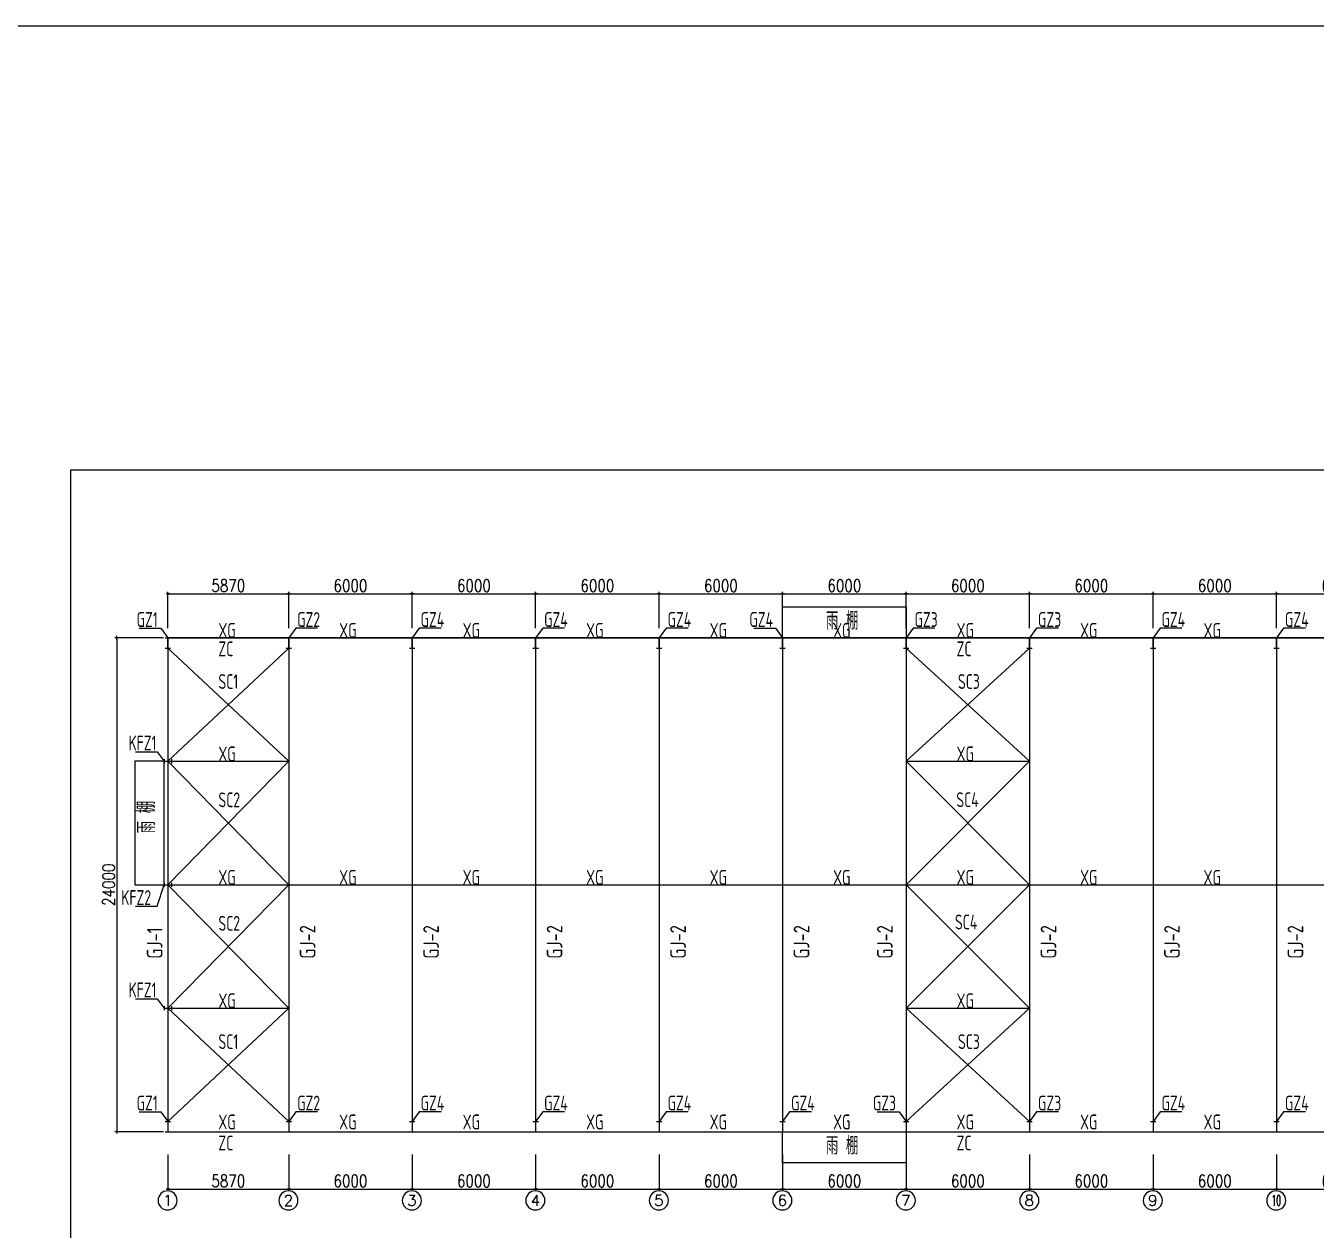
# Model space of a CAD drawing. Header units: millimetres. Extents: x 1471994 to 4527627, y -5186613 to -1927582.
# Drawn here: x 1553345 to 1616045, y -1986113 to -1927582 of the extents above; entities that cross this region are included whole.
import ezdxf
from ezdxf.enums import TextEntityAlignment as Align

# ---------------------------------------------------------------- set-up
doc = ezdxf.new("R2010")
doc.units = ezdxf.units.MM
doc.header["$LTSCALE"] = 1000
doc.header["$PDMODE"] = 34
doc.layers.add('STAIR', color=2, linetype='Continuous')
doc.layers.add('钢架', color=7, linetype='Continuous', lineweight=25)
doc.styles.add('COMPLEX', font='COMPLEX')
doc.styles.add('DIM_FONT', font='simplex.shx', dxfattribs={"width": 0.8, "bigfont": 'hztxt.shx'})
doc.styles.add('TSSD_Label', font='Tssdeng.shx', dxfattribs={"width": 0.7, "bigfont": 'hztxt.shx'})
doc.styles.add('TSSD_Rein', font='Tssdeng.shx', dxfattribs={"width": 0.7, "bigfont": 'hztxt.shx'})
doc.dimstyles.new('WGH(1)', dxfattribs={"dimscale": 1.2, "dimtxt": 100, "dimasz": 0.5, "dimexe": 75, "dimexo": 75, "dimgap": 75, "dimtad": 1, "dimdec": 0, "dimzin": 0, "dimdsep": 46, "dimtxsty": 'DIM_FONT', "dimblk1": '_DIMX', "dimblk2": '_DIMX', "dimsah": 1, "dimcen": 0.09, "dimclrd": 3, "dimclre": 3, "dimclrt": 7, "dimadec": 0, "dimazin": 0, "dimtfac": 1, "dimtdec": 0, "dimtix": 1, "dimtmove": 2, "dimatfit": 3, "dimldrblk": '_DIMX', "dimfxl": 1, "dimtolj": 1, "dimtzin": 0, "dimarcsym": 0})

# ---------------------------------------------------------------- blocks, each defined once
blk = doc.blocks.new('_DIMX')
blk.add_line((-150, 0), (150, 0))
at = {"const_width": 50}
blk.add_lwpolyline([(-70, -70), (70, 70)], dxfattribs=at)
blk = doc.blocks.new('*D168')
at = {"color": 3, "lineweight": -2}
for p, q in [((1560249, -1982431), (1560249, -1984202)), ((1566119, -1982431), (1566119, -1984202)), ((1560250, -1984112), (1566118, -1984112))]:
    blk.add_line(p, q, dxfattribs=at)
at = {"layer": 'Defpoints', "color": 0}
for p in [(1560249, -1982341), (1566119, -1982341), (1566119, -1984112)]:
    blk.add_point(p, dxfattribs=at)
at = {"color": 3, "lineweight": -2, "xscale": 0.6, "yscale": 0.6, "zscale": 0.6, "rotation": 180}
blk.add_blockref('_DIMX', (1560249, -1984112), dxfattribs=at)
at = {"color": 3, "lineweight": -2, "xscale": 0.6, "yscale": 0.6, "zscale": 0.6}
blk.add_blockref('_DIMX', (1566119, -1984112), dxfattribs=at)
at = {"color": 7, "insert": (1563184, -1983722), "char_height": 600, "attachment_point": 5, "style": 'DIM_FONT'}
blk.add_mtext('\\A1;5870', dxfattribs=at)
blk = doc.blocks.new('*D169')
at = {"color": 3, "lineweight": -2}
for p, q in [((1566119, -1982431), (1566119, -1984202)), ((1572119, -1982431), (1572119, -1984202)), ((1566120, -1984112), (1572118, -1984112))]:
    blk.add_line(p, q, dxfattribs=at)
at = {"layer": 'Defpoints', "color": 0}
for p in [(1566119, -1982341), (1572119, -1982341), (1572119, -1984112)]:
    blk.add_point(p, dxfattribs=at)
at = {"color": 3, "lineweight": -2, "xscale": 0.6, "yscale": 0.6, "zscale": 0.6, "rotation": 180}
blk.add_blockref('_DIMX', (1566119, -1984112), dxfattribs=at)
at = {"color": 3, "lineweight": -2, "xscale": 0.6, "yscale": 0.6, "zscale": 0.6}
blk.add_blockref('_DIMX', (1572119, -1984112), dxfattribs=at)
at = {"color": 7, "insert": (1569119, -1983722), "char_height": 600, "attachment_point": 5, "style": 'DIM_FONT'}
blk.add_mtext('\\A1;6000', dxfattribs=at)
blk = doc.blocks.new('*D170')
at = {"color": 3, "lineweight": -2}
for p, q in [((1572119, -1982431), (1572119, -1984202)), ((1578119, -1982431), (1578119, -1984202)), ((1572120, -1984112), (1578118, -1984112))]:
    blk.add_line(p, q, dxfattribs=at)
at = {"layer": 'Defpoints', "color": 0}
for p in [(1572119, -1982341), (1578119, -1982341), (1578119, -1984112)]:
    blk.add_point(p, dxfattribs=at)
at = {"color": 3, "lineweight": -2, "xscale": 0.6, "yscale": 0.6, "zscale": 0.6, "rotation": 180}
blk.add_blockref('_DIMX', (1572119, -1984112), dxfattribs=at)
at = {"color": 3, "lineweight": -2, "xscale": 0.6, "yscale": 0.6, "zscale": 0.6}
blk.add_blockref('_DIMX', (1578119, -1984112), dxfattribs=at)
at = {"color": 7, "insert": (1575119, -1983722), "char_height": 600, "attachment_point": 5, "style": 'DIM_FONT'}
blk.add_mtext('\\A1;6000', dxfattribs=at)
blk = doc.blocks.new('*D171')
at = {"color": 3, "lineweight": -2}
for p, q in [((1578119, -1982431), (1578119, -1984202)), ((1584119, -1982431), (1584119, -1984202)), ((1578120, -1984112), (1584118, -1984112))]:
    blk.add_line(p, q, dxfattribs=at)
at = {"layer": 'Defpoints', "color": 0}
for p in [(1578119, -1982341), (1584119, -1982341), (1584119, -1984112)]:
    blk.add_point(p, dxfattribs=at)
at = {"color": 3, "lineweight": -2, "xscale": 0.6, "yscale": 0.6, "zscale": 0.6, "rotation": 180}
blk.add_blockref('_DIMX', (1578119, -1984112), dxfattribs=at)
at = {"color": 3, "lineweight": -2, "xscale": 0.6, "yscale": 0.6, "zscale": 0.6}
blk.add_blockref('_DIMX', (1584119, -1984112), dxfattribs=at)
at = {"color": 7, "insert": (1581119, -1983722), "char_height": 600, "attachment_point": 5, "style": 'DIM_FONT'}
blk.add_mtext('\\A1;6000', dxfattribs=at)
blk = doc.blocks.new('*D172')
at = {"color": 3, "lineweight": -2}
for p, q in [((1584119, -1982431), (1584119, -1984202)), ((1590119, -1982431), (1590119, -1984202)), ((1584120, -1984112), (1590118, -1984112))]:
    blk.add_line(p, q, dxfattribs=at)
at = {"layer": 'Defpoints', "color": 0}
for p in [(1584119, -1982341), (1590119, -1982341), (1590119, -1984112)]:
    blk.add_point(p, dxfattribs=at)
at = {"color": 3, "lineweight": -2, "xscale": 0.6, "yscale": 0.6, "zscale": 0.6, "rotation": 180}
blk.add_blockref('_DIMX', (1584119, -1984112), dxfattribs=at)
at = {"color": 3, "lineweight": -2, "xscale": 0.6, "yscale": 0.6, "zscale": 0.6}
blk.add_blockref('_DIMX', (1590119, -1984112), dxfattribs=at)
at = {"color": 7, "insert": (1587119, -1983722), "char_height": 600, "attachment_point": 5, "style": 'DIM_FONT'}
blk.add_mtext('\\A1;6000', dxfattribs=at)
blk = doc.blocks.new('*D173')
at = {"color": 3, "lineweight": -2}
for p, q in [((1590119, -1982431), (1590119, -1984202)), ((1596119, -1982431), (1596119, -1984202)), ((1590120, -1984112), (1596118, -1984112))]:
    blk.add_line(p, q, dxfattribs=at)
at = {"layer": 'Defpoints', "color": 0}
for p in [(1590119, -1982341), (1596119, -1982341), (1596119, -1984112)]:
    blk.add_point(p, dxfattribs=at)
at = {"color": 3, "lineweight": -2, "xscale": 0.6, "yscale": 0.6, "zscale": 0.6, "rotation": 180}
blk.add_blockref('_DIMX', (1590119, -1984112), dxfattribs=at)
at = {"color": 3, "lineweight": -2, "xscale": 0.6, "yscale": 0.6, "zscale": 0.6}
blk.add_blockref('_DIMX', (1596119, -1984112), dxfattribs=at)
at = {"color": 7, "insert": (1593119, -1983722), "char_height": 600, "attachment_point": 5, "style": 'DIM_FONT'}
blk.add_mtext('\\A1;6000', dxfattribs=at)
blk = doc.blocks.new('*D174')
at = {"color": 3, "lineweight": -2}
for p, q in [((1596119, -1982431), (1596119, -1984202)), ((1602119, -1982431), (1602119, -1984202)), ((1596120, -1984112), (1602118, -1984112))]:
    blk.add_line(p, q, dxfattribs=at)
at = {"layer": 'Defpoints', "color": 0}
for p in [(1596119, -1982341), (1602119, -1982341), (1602119, -1984112)]:
    blk.add_point(p, dxfattribs=at)
at = {"color": 3, "lineweight": -2, "xscale": 0.6, "yscale": 0.6, "zscale": 0.6, "rotation": 180}
blk.add_blockref('_DIMX', (1596119, -1984112), dxfattribs=at)
at = {"color": 3, "lineweight": -2, "xscale": 0.6, "yscale": 0.6, "zscale": 0.6}
blk.add_blockref('_DIMX', (1602119, -1984112), dxfattribs=at)
at = {"color": 7, "insert": (1599119, -1983722), "char_height": 600, "attachment_point": 5, "style": 'DIM_FONT'}
blk.add_mtext('\\A1;6000', dxfattribs=at)
blk = doc.blocks.new('*D175')
at = {"color": 3, "lineweight": -2}
for p, q in [((1602119, -1982431), (1602119, -1984202)), ((1608119, -1982431), (1608119, -1984202)), ((1602120, -1984112), (1608118, -1984112))]:
    blk.add_line(p, q, dxfattribs=at)
at = {"layer": 'Defpoints', "color": 0}
for p in [(1602119, -1982341), (1608119, -1982341), (1608119, -1984112)]:
    blk.add_point(p, dxfattribs=at)
at = {"color": 3, "lineweight": -2, "xscale": 0.6, "yscale": 0.6, "zscale": 0.6, "rotation": 180}
blk.add_blockref('_DIMX', (1602119, -1984112), dxfattribs=at)
at = {"color": 3, "lineweight": -2, "xscale": 0.6, "yscale": 0.6, "zscale": 0.6}
blk.add_blockref('_DIMX', (1608119, -1984112), dxfattribs=at)
at = {"color": 7, "insert": (1605119, -1983722), "char_height": 600, "attachment_point": 5, "style": 'DIM_FONT'}
blk.add_mtext('\\A1;6000', dxfattribs=at)
blk = doc.blocks.new('*D176')
at = {"color": 3, "lineweight": -2}
for p, q in [((1608119, -1982431), (1608119, -1984202)), ((1614119, -1982431), (1614119, -1984202)), ((1608120, -1984112), (1614118, -1984112))]:
    blk.add_line(p, q, dxfattribs=at)
at = {"layer": 'Defpoints', "color": 0}
for p in [(1608119, -1982341), (1614119, -1982341), (1614119, -1984112)]:
    blk.add_point(p, dxfattribs=at)
at = {"color": 3, "lineweight": -2, "xscale": 0.6, "yscale": 0.6, "zscale": 0.6, "rotation": 180}
blk.add_blockref('_DIMX', (1608119, -1984112), dxfattribs=at)
at = {"color": 3, "lineweight": -2, "xscale": 0.6, "yscale": 0.6, "zscale": 0.6}
blk.add_blockref('_DIMX', (1614119, -1984112), dxfattribs=at)
at = {"color": 7, "insert": (1611119, -1983722), "char_height": 600, "attachment_point": 5, "style": 'DIM_FONT'}
blk.add_mtext('\\A1;6000', dxfattribs=at)
blk = doc.blocks.new('*D177')
at = {"color": 3, "lineweight": -2}
for p, q in [((1614119, -1982431), (1614119, -1984202)), ((1620119, -1982431), (1620119, -1984202)), ((1614120, -1984112), (1620118, -1984112))]:
    blk.add_line(p, q, dxfattribs=at)
at = {"layer": 'Defpoints', "color": 0}
for p in [(1614119, -1982341), (1620119, -1982341), (1620119, -1984112)]:
    blk.add_point(p, dxfattribs=at)
at = {"color": 3, "lineweight": -2, "xscale": 0.6, "yscale": 0.6, "zscale": 0.6, "rotation": 180}
blk.add_blockref('_DIMX', (1614119, -1984112), dxfattribs=at)
at = {"color": 3, "lineweight": -2, "xscale": 0.6, "yscale": 0.6, "zscale": 0.6}
blk.add_blockref('_DIMX', (1620119, -1984112), dxfattribs=at)
at = {"color": 7, "insert": (1617119, -1983722), "char_height": 600, "attachment_point": 5, "style": 'DIM_FONT'}
blk.add_mtext('\\A1;6000', dxfattribs=at)
blk = doc.blocks.new('*D200')
at = {"color": 3, "lineweight": -2}
for p, q in [((1560249, -1956860), (1560249, -1955090)), ((1560250, -1955180), (1566118, -1955180)), ((1566119, -1956860), (1566119, -1955090))]:
    blk.add_line(p, q, dxfattribs=at)
at = {"layer": 'Defpoints', "color": 0}
for p in [(1566119, -1955180), (1560249, -1956950), (1566119, -1956950)]:
    blk.add_point(p, dxfattribs=at)
at = {"color": 3, "lineweight": -2, "xscale": 0.6, "yscale": 0.6, "zscale": 0.6, "rotation": 180}
blk.add_blockref('_DIMX', (1560249, -1955180), dxfattribs=at)
at = {"color": 3, "lineweight": -2, "xscale": 0.6, "yscale": 0.6, "zscale": 0.6}
blk.add_blockref('_DIMX', (1566119, -1955180), dxfattribs=at)
at = {"color": 7, "insert": (1563184, -1954790), "char_height": 600, "attachment_point": 5, "style": 'DIM_FONT'}
blk.add_mtext('\\A1;5870', dxfattribs=at)
blk = doc.blocks.new('*D201')
at = {"color": 3, "lineweight": -2}
for p, q in [((1566119, -1956860), (1566119, -1955090)), ((1566120, -1955180), (1572118, -1955180)), ((1572119, -1956860), (1572119, -1955090))]:
    blk.add_line(p, q, dxfattribs=at)
at = {"layer": 'Defpoints', "color": 0}
for p in [(1572119, -1955180), (1566119, -1956950), (1572119, -1956950)]:
    blk.add_point(p, dxfattribs=at)
at = {"color": 3, "lineweight": -2, "xscale": 0.6, "yscale": 0.6, "zscale": 0.6, "rotation": 180}
blk.add_blockref('_DIMX', (1566119, -1955180), dxfattribs=at)
at = {"color": 3, "lineweight": -2, "xscale": 0.6, "yscale": 0.6, "zscale": 0.6}
blk.add_blockref('_DIMX', (1572119, -1955180), dxfattribs=at)
at = {"color": 7, "insert": (1569119, -1954790), "char_height": 600, "attachment_point": 5, "style": 'DIM_FONT'}
blk.add_mtext('\\A1;6000', dxfattribs=at)
blk = doc.blocks.new('*D202')
at = {"color": 3, "lineweight": -2}
for p, q in [((1572119, -1956860), (1572119, -1955090)), ((1572120, -1955180), (1578118, -1955180)), ((1578119, -1956860), (1578119, -1955090))]:
    blk.add_line(p, q, dxfattribs=at)
at = {"layer": 'Defpoints', "color": 0}
for p in [(1578119, -1955180), (1572119, -1956950), (1578119, -1956950)]:
    blk.add_point(p, dxfattribs=at)
at = {"color": 3, "lineweight": -2, "xscale": 0.6, "yscale": 0.6, "zscale": 0.6, "rotation": 180}
blk.add_blockref('_DIMX', (1572119, -1955180), dxfattribs=at)
at = {"color": 3, "lineweight": -2, "xscale": 0.6, "yscale": 0.6, "zscale": 0.6}
blk.add_blockref('_DIMX', (1578119, -1955180), dxfattribs=at)
at = {"color": 7, "insert": (1575119, -1954790), "char_height": 600, "attachment_point": 5, "style": 'DIM_FONT'}
blk.add_mtext('\\A1;6000', dxfattribs=at)
blk = doc.blocks.new('*D203')
at = {"color": 3, "lineweight": -2}
for p, q in [((1578119, -1956860), (1578119, -1955090)), ((1578120, -1955180), (1584118, -1955180)), ((1584119, -1956860), (1584119, -1955090))]:
    blk.add_line(p, q, dxfattribs=at)
at = {"layer": 'Defpoints', "color": 0}
for p in [(1584119, -1955180), (1578119, -1956950), (1584119, -1956950)]:
    blk.add_point(p, dxfattribs=at)
at = {"color": 3, "lineweight": -2, "xscale": 0.6, "yscale": 0.6, "zscale": 0.6, "rotation": 180}
blk.add_blockref('_DIMX', (1578119, -1955180), dxfattribs=at)
at = {"color": 3, "lineweight": -2, "xscale": 0.6, "yscale": 0.6, "zscale": 0.6}
blk.add_blockref('_DIMX', (1584119, -1955180), dxfattribs=at)
at = {"color": 7, "insert": (1581119, -1954790), "char_height": 600, "attachment_point": 5, "style": 'DIM_FONT'}
blk.add_mtext('\\A1;6000', dxfattribs=at)
blk = doc.blocks.new('*D204')
at = {"color": 3, "lineweight": -2}
for p, q in [((1584119, -1956860), (1584119, -1955090)), ((1584120, -1955180), (1590118, -1955180)), ((1590119, -1956860), (1590119, -1955090))]:
    blk.add_line(p, q, dxfattribs=at)
at = {"layer": 'Defpoints', "color": 0}
for p in [(1590119, -1955180), (1584119, -1956950), (1590119, -1956950)]:
    blk.add_point(p, dxfattribs=at)
at = {"color": 3, "lineweight": -2, "xscale": 0.6, "yscale": 0.6, "zscale": 0.6, "rotation": 180}
blk.add_blockref('_DIMX', (1584119, -1955180), dxfattribs=at)
at = {"color": 3, "lineweight": -2, "xscale": 0.6, "yscale": 0.6, "zscale": 0.6}
blk.add_blockref('_DIMX', (1590119, -1955180), dxfattribs=at)
at = {"color": 7, "insert": (1587119, -1954790), "char_height": 600, "attachment_point": 5, "style": 'DIM_FONT'}
blk.add_mtext('\\A1;6000', dxfattribs=at)
blk = doc.blocks.new('*D205')
at = {"color": 3, "lineweight": -2}
for p, q in [((1590119, -1956860), (1590119, -1955090)), ((1590120, -1955180), (1596118, -1955180)), ((1596119, -1956860), (1596119, -1955090))]:
    blk.add_line(p, q, dxfattribs=at)
at = {"layer": 'Defpoints', "color": 0}
for p in [(1596119, -1955180), (1590119, -1956950), (1596119, -1956950)]:
    blk.add_point(p, dxfattribs=at)
at = {"color": 3, "lineweight": -2, "xscale": 0.6, "yscale": 0.6, "zscale": 0.6, "rotation": 180}
blk.add_blockref('_DIMX', (1590119, -1955180), dxfattribs=at)
at = {"color": 3, "lineweight": -2, "xscale": 0.6, "yscale": 0.6, "zscale": 0.6}
blk.add_blockref('_DIMX', (1596119, -1955180), dxfattribs=at)
at = {"color": 7, "insert": (1593119, -1954790), "char_height": 600, "attachment_point": 5, "style": 'DIM_FONT'}
blk.add_mtext('\\A1;6000', dxfattribs=at)
blk = doc.blocks.new('*D206')
at = {"color": 3, "lineweight": -2}
for p, q in [((1596119, -1956860), (1596119, -1955090)), ((1596120, -1955180), (1602118, -1955180)), ((1602119, -1956860), (1602119, -1955090))]:
    blk.add_line(p, q, dxfattribs=at)
at = {"layer": 'Defpoints', "color": 0}
for p in [(1602119, -1955180), (1596119, -1956950), (1602119, -1956950)]:
    blk.add_point(p, dxfattribs=at)
at = {"color": 3, "lineweight": -2, "xscale": 0.6, "yscale": 0.6, "zscale": 0.6, "rotation": 180}
blk.add_blockref('_DIMX', (1596119, -1955180), dxfattribs=at)
at = {"color": 3, "lineweight": -2, "xscale": 0.6, "yscale": 0.6, "zscale": 0.6}
blk.add_blockref('_DIMX', (1602119, -1955180), dxfattribs=at)
at = {"color": 7, "insert": (1599119, -1954790), "char_height": 600, "attachment_point": 5, "style": 'DIM_FONT'}
blk.add_mtext('\\A1;6000', dxfattribs=at)
blk = doc.blocks.new('*D207')
at = {"color": 3, "lineweight": -2}
for p, q in [((1602119, -1956860), (1602119, -1955090)), ((1602120, -1955180), (1608118, -1955180)), ((1608119, -1956860), (1608119, -1955090))]:
    blk.add_line(p, q, dxfattribs=at)
at = {"layer": 'Defpoints', "color": 0}
for p in [(1608119, -1955180), (1602119, -1956950), (1608119, -1956950)]:
    blk.add_point(p, dxfattribs=at)
at = {"color": 3, "lineweight": -2, "xscale": 0.6, "yscale": 0.6, "zscale": 0.6, "rotation": 180}
blk.add_blockref('_DIMX', (1602119, -1955180), dxfattribs=at)
at = {"color": 3, "lineweight": -2, "xscale": 0.6, "yscale": 0.6, "zscale": 0.6}
blk.add_blockref('_DIMX', (1608119, -1955180), dxfattribs=at)
at = {"color": 7, "insert": (1605119, -1954790), "char_height": 600, "attachment_point": 5, "style": 'DIM_FONT'}
blk.add_mtext('\\A1;6000', dxfattribs=at)
blk = doc.blocks.new('*D188')
at = {"color": 3, "lineweight": -2}
for p, q in [((1608119, -1956860), (1608119, -1955090)), ((1608120, -1955180), (1614118, -1955180)), ((1614119, -1956860), (1614119, -1955090))]:
    blk.add_line(p, q, dxfattribs=at)
at = {"layer": 'Defpoints', "color": 0}
for p in [(1614119, -1955180), (1608119, -1956950), (1614119, -1956950)]:
    blk.add_point(p, dxfattribs=at)
at = {"color": 3, "lineweight": -2, "xscale": 0.6, "yscale": 0.6, "zscale": 0.6, "rotation": 180}
blk.add_blockref('_DIMX', (1608119, -1955180), dxfattribs=at)
at = {"color": 3, "lineweight": -2, "xscale": 0.6, "yscale": 0.6, "zscale": 0.6}
blk.add_blockref('_DIMX', (1614119, -1955180), dxfattribs=at)
at = {"color": 7, "insert": (1611119, -1954790), "char_height": 600, "attachment_point": 5, "style": 'DIM_FONT'}
blk.add_mtext('\\A1;6000', dxfattribs=at)
blk = doc.blocks.new('*D189')
at = {"color": 3, "lineweight": -2}
for p, q in [((1614119, -1956860), (1614119, -1955090)), ((1614120, -1955180), (1620118, -1955180)), ((1620119, -1956860), (1620119, -1955090))]:
    blk.add_line(p, q, dxfattribs=at)
at = {"layer": 'Defpoints', "color": 0}
for p in [(1620119, -1955180), (1614119, -1956950), (1620119, -1956950)]:
    blk.add_point(p, dxfattribs=at)
at = {"color": 3, "lineweight": -2, "xscale": 0.6, "yscale": 0.6, "zscale": 0.6, "rotation": 180}
blk.add_blockref('_DIMX', (1614119, -1955180), dxfattribs=at)
at = {"color": 3, "lineweight": -2, "xscale": 0.6, "yscale": 0.6, "zscale": 0.6}
blk.add_blockref('_DIMX', (1620119, -1955180), dxfattribs=at)
at = {"color": 7, "insert": (1617119, -1954790), "char_height": 600, "attachment_point": 5, "style": 'DIM_FONT'}
blk.add_mtext('\\A1;6000', dxfattribs=at)
blk = doc.blocks.new('*D228')
at = {"color": 3, "lineweight": -2}
for p, q in [((1560029, -1957326), (1557674, -1957326)), ((1557764, -1957326), (1557764, -1981325)), ((1560029, -1981326), (1557674, -1981326))]:
    blk.add_line(p, q, dxfattribs=at)
at = {"layer": 'Defpoints', "color": 0}
for p in [(1560119, -1957326), (1557764, -1981326), (1560119, -1981326)]:
    blk.add_point(p, dxfattribs=at)
at = {"color": 3, "lineweight": -2, "xscale": 0.6, "yscale": 0.6, "zscale": 0.6}
for p, rotation in [((1557764, -1957326), 90), ((1557764, -1981326), 270)]:
    blk.add_blockref('_DIMX', p, dxfattribs=dict(at, rotation=rotation))
at = {"color": 7, "insert": (1557374, -1969326), "char_height": 600, "attachment_point": 5, "rotation": 90, "style": 'DIM_FONT'}
blk.add_mtext('\\A1;24000', dxfattribs=at)
blk = doc.blocks.new('轴线标号')
at = {"lineweight": 13}
blk.add_circle((0, 0), 0.5, dxfattribs=at)
at = {"layer": '钢架', "lineweight": 13, "style": 'COMPLEX', "width": 1.041667}
blk.add_attdef('A', text='', height=0.56, dxfattribs=at).set_placement((-0.25, -0.28), (0.25, -0.28), align=Align.FIT)

msp = doc.modelspace()

# ---------------------------------------------------------------- linework, layer by layer
for p, q in [((1558846.3, -1956861.7), (1559908.2, -1956861.7)), ((1559908.2, -1956861.7), (1560248.9, -1957325.9)), ((1566459.6, -1956861.7), (1566118.9, -1957325.9)), ((1567521.5, -1956861.7), (1566459.6, -1956861.7)), ((1572459.6, -1956861.7), (1572118.9, -1957325.9)), ((1573521.5, -1956861.7), (1572459.6, -1956861.7)), ((1578459.6, -1956861.7), (1578118.9, -1957325.9)), ((1579521.5, -1956861.7), (1578459.6, -1956861.7)), ((1584459.6, -1956861.7), (1584118.9, -1957325.9)), ((1585521.5, -1956861.7), (1584459.6, -1956861.7)), ((1588716.3, -1956861.7), (1589778.2, -1956861.7)), ((1589778.2, -1956861.7), (1590118.9, -1957325.9)), ((1596459.6, -1956861.7), (1596118.9, -1957325.9)), ((1597521.5, -1956861.7), (1596459.6, -1956861.7)), ((1602459.6, -1956861.7), (1602118.9, -1957325.9)), ((1603521.5, -1956861.7), (1602459.6, -1956861.7)), ((1608459.6, -1956861.7), (1608118.9, -1957325.9)), ((1609521.5, -1956861.7), (1608459.6, -1956861.7)), ((1614459.6, -1956861.7), (1614118.9, -1957325.9)), ((1615521.5, -1956861.7), (1614459.6, -1956861.7)), ((1560118.9, -1957325.9), (1560378.9, -1957325.9)), ((1679988.9, -1957325.9), (1560248.9, -1957325.9)), ((1560248.9, -1957325.9), (1560248.9, -1981325.9)), ((1560248.9, -1957325.9), (1679988.9, -1957325.9)), ((1560248.9, -1957825.9), (1560248.9, -1957325.9)), ((1565988.9, -1957325.9), (1566248.9, -1957325.9)), ((1566118.9, -1957325.9), (1566118.9, -1981325.9)), ((1566118.9, -1957825.9), (1566118.9, -1957325.9)), ((1571988.9, -1957325.9), (1572248.9, -1957325.9)), ((1571988.9, -1957325.9), (1572248.9, -1957325.9)), ((1572118.9, -1957325.9), (1572118.9, -1981325.9)), ((1572118.9, -1957825.9), (1572118.9, -1957325.9)), ((1572118.9, -1957325.9), (1572118.9, -1957825.9)), ((1577988.9, -1957325.9), (1578248.9, -1957325.9)), ((1577988.9, -1957325.9), (1578248.9, -1957325.9)), ((1578118.9, -1957325.9), (1578118.9, -1981325.9)), ((1578118.9, -1957825.9), (1578118.9, -1957325.9)), ((1578118.9, -1957325.9), (1578118.9, -1957825.9)), ((1583988.9, -1957325.9), (1584248.9, -1957325.9)), ((1583988.9, -1957325.9), (1584248.9, -1957325.9)), ((1584118.9, -1957325.9), (1584118.9, -1981325.9)), ((1584118.9, -1957825.9), (1584118.9, -1957325.9)), ((1584118.9, -1957325.9), (1584118.9, -1957825.9)), ((1589988.9, -1957325.9), (1590248.9, -1957325.9)), ((1589988.9, -1957325.9), (1590248.9, -1957325.9)), ((1590118.9, -1957325.9), (1590118.9, -1981325.9)), ((1590118.9, -1957825.9), (1590118.9, -1957325.9)), ((1590118.9, -1957325.9), (1590118.9, -1957825.9)), ((1595988.9, -1957325.9), (1596248.9, -1957325.9)), ((1595988.9, -1957325.9), (1596248.9, -1957325.9)), ((1596118.9, -1957325.9), (1596118.9, -1981325.9)), ((1596118.9, -1957825.9), (1596118.9, -1957325.9)), ((1601988.9, -1957325.9), (1602248.9, -1957325.9)), ((1601988.9, -1957325.9), (1602248.9, -1957325.9)), ((1602118.9, -1957325.9), (1602118.9, -1981325.9)), ((1602118.9, -1957825.9), (1602118.9, -1957325.9)), ((1602118.9, -1957325.9), (1602118.9, -1957825.9)), ((1607988.9, -1957325.9), (1608248.9, -1957325.9)), ((1607988.9, -1957325.9), (1608248.9, -1957325.9)), ((1608118.9, -1957325.9), (1608118.9, -1981325.9)), ((1608118.9, -1957825.9), (1608118.9, -1957325.9)), ((1608118.9, -1957325.9), (1608118.9, -1957825.9)), ((1613988.9, -1957325.9), (1614248.9, -1957325.9)), ((1613988.9, -1957325.9), (1614248.9, -1957325.9)), ((1614118.9, -1957325.9), (1614118.9, -1981325.9)), ((1614118.9, -1957825.9), (1614118.9, -1957325.9)), ((1614118.9, -1957325.9), (1614118.9, -1957825.9)), ((1560118.9, -1957825.9), (1560378.9, -1957825.9)), ((1566118.9, -1963325.9), (1560248.9, -1957825.9)), ((1566118.9, -1957825.9), (1560248.9, -1963325.9)), ((1565988.9, -1957825.9), (1566248.9, -1957825.9)), ((1571988.9, -1957825.9), (1572248.9, -1957825.9)), ((1571988.9, -1957825.9), (1572248.9, -1957825.9)), ((1577988.9, -1957825.9), (1578248.9, -1957825.9)), ((1577988.9, -1957825.9), (1578248.9, -1957825.9)), ((1583988.9, -1957825.9), (1584248.9, -1957825.9)), ((1583988.9, -1957825.9), (1584248.9, -1957825.9)), ((1589988.9, -1957825.9), (1590248.9, -1957825.9)), ((1589988.9, -1957825.9), (1590248.9, -1957825.9)), ((1595988.9, -1957825.9), (1596248.9, -1957825.9)), ((1602118.9, -1963325.9), (1596118.9, -1957825.9)), ((1602118.9, -1957825.9), (1596118.9, -1963325.9)), ((1601988.9, -1957825.9), (1602248.9, -1957825.9)), ((1601988.9, -1957825.9), (1602248.9, -1957825.9)), ((1607988.9, -1957825.9), (1608248.9, -1957825.9)), ((1607988.9, -1957825.9), (1608248.9, -1957825.9)), ((1613988.9, -1957825.9), (1614248.9, -1957825.9)), ((1613988.9, -1957825.9), (1614248.9, -1957825.9)), ((1558671.3, -1962861.7), (1559733.2, -1962861.7)), ((1559733.2, -1962861.7), (1560073.9, -1963325.9)), ((1560073.9, -1963225.9), (1560073.9, -1963425.9)), ((1560073.9, -1963325.9), (1560423.9, -1963325.9)), ((1560248.9, -1963325.9), (1566118.9, -1963325.9)), ((1560248.9, -1969325.9), (1566118.9, -1963325.9)), ((1560248.9, -1963325.9), (1566118.9, -1969325.9)), ((1560423.9, -1963225.9), (1560423.9, -1963425.9)), ((1596118.9, -1963325.9), (1602118.9, -1963325.9)), ((1596118.9, -1969325.9), (1602118.9, -1963325.9)), ((1596118.9, -1963325.9), (1602118.9, -1969325.9)), ((1559733.2, -1970373.7), (1560073.9, -1969325.9)), ((1560073.9, -1969225.9), (1560073.9, -1969425.9)), ((1560073.9, -1969325.9), (1560423.9, -1969325.9)), ((1560248.9, -1969325.9), (1566118.9, -1969325.9)), ((1566118.9, -1975325.9), (1560248.9, -1969325.9)), ((1566118.9, -1969325.9), (1560248.9, -1975325.9)), ((1560423.9, -1969225.9), (1560423.9, -1969425.9)), ((1566118.9, -1969325.9), (1679988.9, -1969325.9)), ((1602118.9, -1975325.9), (1596118.9, -1969325.9)), ((1602118.9, -1969325.9), (1596118.9, -1975325.9)), ((1558671.3, -1970373.7), (1559733.2, -1970373.7)), ((1558671.3, -1974861.7), (1559733.2, -1974861.7)), ((1559733.2, -1974861.7), (1560073.9, -1975325.9)), ((1560073.9, -1975225.9), (1560073.9, -1975425.9)), ((1560073.9, -1975325.9), (1560423.9, -1975325.9)), ((1560248.9, -1975325.9), (1566118.9, -1975325.9)), ((1560248.9, -1980825.9), (1566118.9, -1975325.9)), ((1560248.9, -1975325.9), (1566118.9, -1980825.9)), ((1560423.9, -1975225.9), (1560423.9, -1975425.9)), ((1596118.9, -1975325.9), (1602118.9, -1975325.9)), ((1596118.9, -1980825.9), (1602118.9, -1975325.9)), ((1596118.9, -1975325.9), (1602118.9, -1980825.9)), ((1558846.3, -1980361.7), (1559908.2, -1980361.7)), ((1559908.2, -1980361.7), (1560248.9, -1980825.9)), ((1566459.6, -1980361.7), (1566118.9, -1980825.9)), ((1567521.5, -1980361.7), (1566459.6, -1980361.7)), ((1572459.6, -1980361.7), (1572118.9, -1980825.9)), ((1573521.5, -1980361.7), (1572459.6, -1980361.7)), ((1578459.6, -1980361.7), (1578118.9, -1980825.9)), ((1579521.5, -1980361.7), (1578459.6, -1980361.7)), ((1584459.6, -1980361.7), (1584118.9, -1980825.9)), ((1585521.5, -1980361.7), (1584459.6, -1980361.7)), ((1590459.6, -1980361.7), (1590118.9, -1980825.9)), ((1591521.5, -1980361.7), (1590459.6, -1980361.7)), ((1594716.3, -1980361.7), (1595778.2, -1980361.7)), ((1595778.2, -1980361.7), (1596118.9, -1980825.9)), ((1602459.6, -1980361.7), (1602118.9, -1980825.9)), ((1603521.5, -1980361.7), (1602459.6, -1980361.7)), ((1608459.6, -1980361.7), (1608118.9, -1980825.9)), ((1609521.5, -1980361.7), (1608459.6, -1980361.7)), ((1614459.6, -1980361.7), (1614118.9, -1980825.9)), ((1615521.5, -1980361.7), (1614459.6, -1980361.7)), ((1560118.9, -1980825.9), (1560378.9, -1980825.9)), ((1560118.9, -1981325.9), (1560378.9, -1981325.9)), ((1560248.9, -1980825.9), (1560248.9, -1981325.9)), ((1560248.9, -1981325.9), (1679988.9, -1981325.9)), ((1565988.9, -1980825.9), (1566248.9, -1980825.9)), ((1565988.9, -1981325.9), (1566248.9, -1981325.9)), ((1566118.9, -1980825.9), (1566118.9, -1981325.9)), ((1571988.9, -1980825.9), (1572248.9, -1980825.9)), ((1571988.9, -1981325.9), (1572248.9, -1981325.9)), ((1572118.9, -1980825.9), (1572118.9, -1981325.9)), ((1577988.9, -1980825.9), (1578248.9, -1980825.9)), ((1577988.9, -1981325.9), (1578248.9, -1981325.9)), ((1578118.9, -1980825.9), (1578118.9, -1981325.9)), ((1583988.9, -1980825.9), (1584248.9, -1980825.9)), ((1583988.9, -1981325.9), (1584248.9, -1981325.9)), ((1584118.9, -1980825.9), (1584118.9, -1981325.9)), ((1589988.9, -1980825.9), (1590248.9, -1980825.9)), ((1589988.9, -1981325.9), (1590248.9, -1981325.9)), ((1590118.9, -1980825.9), (1590118.9, -1981325.9)), ((1595988.9, -1980825.9), (1596248.9, -1980825.9)), ((1595988.9, -1981325.9), (1596248.9, -1981325.9)), ((1596118.9, -1980825.9), (1596118.9, -1981325.9)), ((1601988.9, -1980825.9), (1602248.9, -1980825.9)), ((1601988.9, -1981325.9), (1602248.9, -1981325.9)), ((1602118.9, -1980825.9), (1602118.9, -1981325.9)), ((1607988.9, -1980825.9), (1608248.9, -1980825.9)), ((1607988.9, -1981325.9), (1608248.9, -1981325.9)), ((1608118.9, -1980825.9), (1608118.9, -1981325.9)), ((1613988.9, -1980825.9), (1614248.9, -1980825.9)), ((1613988.9, -1981325.9), (1614248.9, -1981325.9)), ((1614118.9, -1980825.9), (1614118.9, -1981325.9))]:
    msp.add_line(p, q)
for points in [[(1471994, -1927581.7), (1690077.8, -1927581.7), (1690077.8, -2025769.5), (1471994, -2025769.5)], [(1555525.7, -1949165.8), (1684804.6, -1949165.8), (1684804.6, -2008724.3), (1555525.7, -2008724.3)], [(1590118.9, -1955815.1), (1596118.9, -1955815.1), (1596118.9, -1957325.9), (1590118.9, -1957325.9)], [(1560073.9, -1963325.9), (1558648.3, -1963325.9), (1558648.3, -1969333.4), (1560073.9, -1969333.4)], [(1590118.9, -1981325.9), (1596118.9, -1981325.9), (1596118.9, -1982836.7), (1590118.9, -1982836.7)]]:
    msp.add_lwpolyline(points, close=True)

# ---------------------------------------------------------------- block references
ref = msp.add_blockref('轴线标号', (1560234.9, -1984666.1), dxfattribs=dict(xscale=-929.9952429179102, yscale=929.9952429179102, zscale=929.9952429172216))
ref.add_attrib('A', '1', dxfattribs={"layer": '钢架', "lineweight": 13, "height": 520.8, "style": 'COMPLEX', "width": 2.083333}).set_placement((1560002.4, -1984926.5), (1560467.4, -1984926.5), align=Align.FIT)
ref = msp.add_blockref('轴线标号', (1566104.9, -1984666.1), dxfattribs=dict(xscale=-929.9952429179102, yscale=929.9952429179102, zscale=929.9952429172216))
ref.add_attrib('A', '2', dxfattribs={"layer": '钢架', "lineweight": 13, "height": 520.8, "style": 'COMPLEX', "width": 1.339286}).set_placement((1565872.4, -1984926.5), (1566337.4, -1984926.5), align=Align.FIT)
ref = msp.add_blockref('轴线标号', (1572104.9, -1984666.1), dxfattribs=dict(xscale=-929.9952429179102, yscale=929.9952429179102, zscale=929.9952429172216))
ref.add_attrib('A', '3', dxfattribs={"layer": '钢架', "lineweight": 13, "height": 520.8, "style": 'COMPLEX', "width": 1.339286}).set_placement((1571872.4, -1984926.5), (1572337.4, -1984926.5), align=Align.FIT)
ref = msp.add_blockref('轴线标号', (1578104.9, -1984666.1), dxfattribs=dict(xscale=-929.9952429179102, yscale=929.9952429179102, zscale=929.9952429172216))
ref.add_attrib('A', '4', dxfattribs={"layer": '钢架', "lineweight": 13, "height": 520.8, "style": 'COMPLEX', "width": 1.171875}).set_placement((1577872.4, -1984926.5), (1578337.4, -1984926.5), align=Align.FIT)
ref = msp.add_blockref('轴线标号', (1584104.9, -1984666.1), dxfattribs=dict(xscale=-929.9952429179102, yscale=929.9952429179102, zscale=929.9952429172216))
ref.add_attrib('A', '5', dxfattribs={"layer": '钢架', "lineweight": 13, "height": 520.8, "style": 'COMPLEX', "width": 1.339286}).set_placement((1583872.4, -1984926.5), (1584337.4, -1984926.5), align=Align.FIT)
ref = msp.add_blockref('轴线标号', (1590104.9, -1984666.1), dxfattribs=dict(xscale=-929.9952429179102, yscale=929.9952429179102, zscale=929.9952429172216))
ref.add_attrib('A', '6', dxfattribs={"layer": '钢架', "lineweight": 13, "height": 520.8, "style": 'COMPLEX', "width": 1.339286}).set_placement((1589872.4, -1984926.5), (1590337.4, -1984926.5), align=Align.FIT)
ref = msp.add_blockref('轴线标号', (1596104.9, -1984666.1), dxfattribs=dict(xscale=-929.9952429179102, yscale=929.9952429179102, zscale=929.9952429172216))
ref.add_attrib('A', '7', dxfattribs={"layer": '钢架', "lineweight": 13, "height": 520.8, "style": 'COMPLEX', "width": 1.339286}).set_placement((1595872.4, -1984926.5), (1596337.4, -1984926.5), align=Align.FIT)
ref = msp.add_blockref('轴线标号', (1602104.9, -1984666.1), dxfattribs=dict(xscale=-929.9952429179102, yscale=929.9952429179102, zscale=929.9952429172216))
ref.add_attrib('A', '8', dxfattribs={"layer": '钢架', "lineweight": 13, "height": 520.8, "style": 'COMPLEX', "width": 1.339286}).set_placement((1601872.4, -1984926.5), (1602337.4, -1984926.5), align=Align.FIT)
ref = msp.add_blockref('轴线标号', (1608104.9, -1984666.1), dxfattribs=dict(xscale=-929.9952429179102, yscale=929.9952429179102, zscale=929.9952429172216))
ref.add_attrib('A', '9', dxfattribs={"layer": '钢架', "lineweight": 13, "height": 520.8, "style": 'COMPLEX', "width": 1.339286}).set_placement((1607872.4, -1984926.5), (1608337.4, -1984926.5), align=Align.FIT)
ref = msp.add_blockref('轴线标号', (1614104.9, -1984666.1), dxfattribs=dict(xscale=-929.9952429179102, yscale=929.9952429179102, zscale=929.9952429172216))
ref.add_attrib('A', '10', dxfattribs={"layer": '钢架', "lineweight": 13, "height": 520.8, "style": 'COMPLEX', "width": 0.646552}).set_placement((1613872.4, -1984926.5), (1614337.4, -1984926.5), align=Align.FIT)

# ---------------------------------------------------------------- texts
at = {"lineweight": -3, "style": 'TSSD_Label', "width": 0.7}
for s, height, p in [('GZ1', 719.5, (1558728.7, -1956795.3)), ('GZ2', 719.5, (1566529.2, -1956795.3)), ('GZ4', 719.5, (1572529.2, -1956795.3)), ('GZ4', 719.5, (1578529.2, -1956795.3)), ('GZ4', 719.5, (1584529.2, -1956795.3)), ('GZ4', 719.5, (1588504.6, -1956795.3)), ('雨 棚', 863.4, (1592224.7, -1956923.9)), ('GZ3', 719.5, (1596529.2, -1956795.3)), ('GZ3', 719.5, (1602529.2, -1956795.3)), ('GZ4', 719.5, (1608529.2, -1956795.3)), ('GZ4', 719.5, (1614529.2, -1956795.3)), ('XG', 719.5, (1562702.9, -1957325.9)), ('XG', 719.5, (1568572.9, -1957325.9)), ('XG', 719.5, (1574572.9, -1957325.9)), ('XG', 719.5, (1580572.9, -1957325.9)), ('XG', 719.5, (1586572.9, -1957325.9)), ('XG', 719.5, (1592572.9, -1957325.9)), ('XG', 719.5, (1598572.9, -1957325.9)), ('XG', 719.5, (1604572.9, -1957325.9)), ('XG', 719.5, (1610572.9, -1957325.9)), ('ZC', 719.5, (1562702.9, -1958220.3)), ('ZC', 719.5, (1598572.9, -1958220.3)), ('SC1', 719.5, (1562702.9, -1959808.5)), ('SC3', 719.5, (1598637.9, -1959808.5)), ('KFZ1', 719.5, (1558336, -1962795.3)), ('XG', 719.5, (1562702.9, -1963325.9)), ('XG', 719.5, (1598572.9, -1963325.9)), ('SC2', 719.5, (1562702.9, -1965558.5)), ('SC4', 719.5, (1598558.4, -1965551.4)), ('XG', 719.5, (1562702.9, -1969325.9)), ('XG', 719.5, (1568572.9, -1969325.9)), ('XG', 719.5, (1574572.9, -1969325.9)), ('XG', 719.5, (1580572.9, -1969325.9)), ('XG', 719.5, (1586572.9, -1969325.9)), ('XG', 719.5, (1592572.9, -1969325.9)), ('XG', 719.5, (1598572.9, -1969325.9)), ('XG', 719.5, (1604572.9, -1969325.9)), ('XG', 719.5, (1610572.9, -1969325.9)), ('KFZ2', 719.5, (1557982.9, -1970307.3)), ('SC2', 719.5, (1562702.9, -1971558.5)), ('SC4', 719.5, (1598491.1, -1971495.7)), ('KFZ1', 719.5, (1558336, -1974795.3)), ('XG', 719.5, (1562702.9, -1975325.9)), ('XG', 719.5, (1598572.9, -1975325.9)), ('SC1', 719.5, (1562702.9, -1977308.5)), ('SC3', 719.5, (1598637.9, -1977308.5)), ('GZ1', 719.5, (1558728.7, -1980295.3)), ('GZ2', 719.5, (1566529.2, -1980295.3)), ('GZ4', 719.5, (1572529.2, -1980295.3)), ('GZ4', 719.5, (1578529.2, -1980295.3)), ('GZ4', 719.5, (1584529.2, -1980295.3)), ('GZ4', 719.5, (1590529.2, -1980295.3)), ('GZ3', 719.5, (1594504.6, -1980295.3)), ('GZ3', 719.5, (1602529.2, -1980295.3)), ('GZ4', 719.5, (1608529.2, -1980295.3)), ('GZ4', 719.5, (1614529.2, -1980295.3)), ('XG', 719.5, (1562702.9, -1981211)), ('XG', 719.5, (1568572.9, -1981211)), ('XG', 719.5, (1574572.9, -1981211)), ('XG', 719.5, (1580572.9, -1981211)), ('XG', 719.5, (1586572.9, -1981211)), ('XG', 719.5, (1592572.9, -1981211)), ('XG', 719.5, (1598572.9, -1981211)), ('XG', 719.5, (1604572.9, -1981211)), ('XG', 719.5, (1610572.9, -1981211)), ('ZC', 719.5, (1562702.9, -1982234.7)), ('雨 棚', 863.4, (1592224.7, -1982434.7)), ('ZC', 719.5, (1598572.9, -1982234.7))]:
    msp.add_text(s, height=height, dxfattribs=at).set_placement(p)
msp.add_text('雨 棚', height=863.4, rotation=90, dxfattribs=at).set_placement((1559629.2, -1966824.9))
at = {"layer": 'STAIR', "style": 'TSSD_Rein', "width": 0.8}
for s, p in [('GJ-1', (1559986, -1972921.4)), ('GJ-2', (1567416.1, -1972921.4)), ('GJ-2', (1573416.1, -1972921.4)), ('GJ-2', (1579416.1, -1972921.4)), ('GJ-2', (1585416.1, -1972921.4)), ('GJ-2', (1591416.1, -1972921.4)), ('GJ-2', (1595466.5, -1972921.4)), ('GJ-2', (1603416.1, -1972921.4)), ('GJ-2', (1609416.1, -1972921.4)), ('GJ-2', (1615416.1, -1972921.4))]:
    msp.add_text(s, height=758.62, rotation=90, dxfattribs=at).set_placement(p)

# ---------------------------------------------------------------- dimensions: what is measured, and where the dimension line sits
for base, p1, p2, picture, middle in [((1566118.9, -1955179.7), (1560248.9, -1956950.2), (1566118.9, -1956950.2), '*D200', (1563183.9, -1954789.7)), ((1572118.9, -1955179.7), (1566118.9, -1956950.2), (1572118.9, -1956950.2), '*D201', (1569118.9, -1954789.7)), ((1578118.9, -1955179.7), (1572118.9, -1956950.2), (1578118.9, -1956950.2), '*D202', (1575118.9, -1954789.7)), ((1584118.9, -1955179.7), (1578118.9, -1956950.2), (1584118.9, -1956950.2), '*D203', (1581118.9, -1954789.7)), ((1590118.9, -1955179.7), (1584118.9, -1956950.2), (1590118.9, -1956950.2), '*D204', (1587118.9, -1954789.7)), ((1596118.9, -1955179.7), (1590118.9, -1956950.2), (1596118.9, -1956950.2), '*D205', (1593118.9, -1954789.7)), ((1602118.9, -1955179.7), (1596118.9, -1956950.2), (1602118.9, -1956950.2), '*D206', (1599118.9, -1954789.7)), ((1608118.9, -1955179.7), (1602118.9, -1956950.2), (1608118.9, -1956950.2), '*D207', (1605118.9, -1954789.7)), ((1614118.9, -1955179.7), (1608118.9, -1956950.2), (1614118.9, -1956950.2), '*D188', (1611118.9, -1954789.7)), ((1620118.9, -1955179.7), (1614118.9, -1956950.2), (1620118.9, -1956950.2), '*D189', (1617118.9, -1954789.7)), ((1566118.9, -1984111.5), (1560248.9, -1982340.9), (1566118.9, -1982340.9), '*D168', (1563183.9, -1983721.5)), ((1572118.9, -1984111.5), (1566118.9, -1982340.9), (1572118.9, -1982340.9), '*D169', (1569118.9, -1983721.5)), ((1578118.9, -1984111.5), (1572118.9, -1982340.9), (1578118.9, -1982340.9), '*D170', (1575118.9, -1983721.5)), ((1584118.9, -1984111.5), (1578118.9, -1982340.9), (1584118.9, -1982340.9), '*D171', (1581118.9, -1983721.5)), ((1590118.9, -1984111.5), (1584118.9, -1982340.9), (1590118.9, -1982340.9), '*D172', (1587118.9, -1983721.5)), ((1596118.9, -1984111.5), (1590118.9, -1982340.9), (1596118.9, -1982340.9), '*D173', (1593118.9, -1983721.5)), ((1602118.9, -1984111.5), (1596118.9, -1982340.9), (1602118.9, -1982340.9), '*D174', (1599118.9, -1983721.5)), ((1608118.9, -1984111.5), (1602118.9, -1982340.9), (1608118.9, -1982340.9), '*D175', (1605118.9, -1983721.5)), ((1614118.9, -1984111.5), (1608118.9, -1982340.9), (1614118.9, -1982340.9), '*D176', (1611118.9, -1983721.5)), ((1620118.9, -1984111.5), (1614118.9, -1982340.9), (1620118.9, -1982340.9), '*D177', (1617118.9, -1983721.5))]:
    dim = msp.add_linear_dim(base=base, p1=p1, p2=p2, dimstyle='WGH(1)', override={"dimtxt": 500})
    dim.commit()
    dim.dimension.update_dxf_attribs({"geometry": picture, "text_midpoint": middle})
dim = msp.add_linear_dim(base=(1557764, -1981325.9), p1=(1560118.9, -1957325.9), p2=(1560118.9, -1981325.9), angle=90, dimstyle='WGH(1)', override={"dimtxt": 500})
dim.commit()
dim.dimension.update_dxf_attribs({"geometry": '*D228', "text_midpoint": (1557374, -1969325.9)})

doc.saveas('drawing.dxf')
